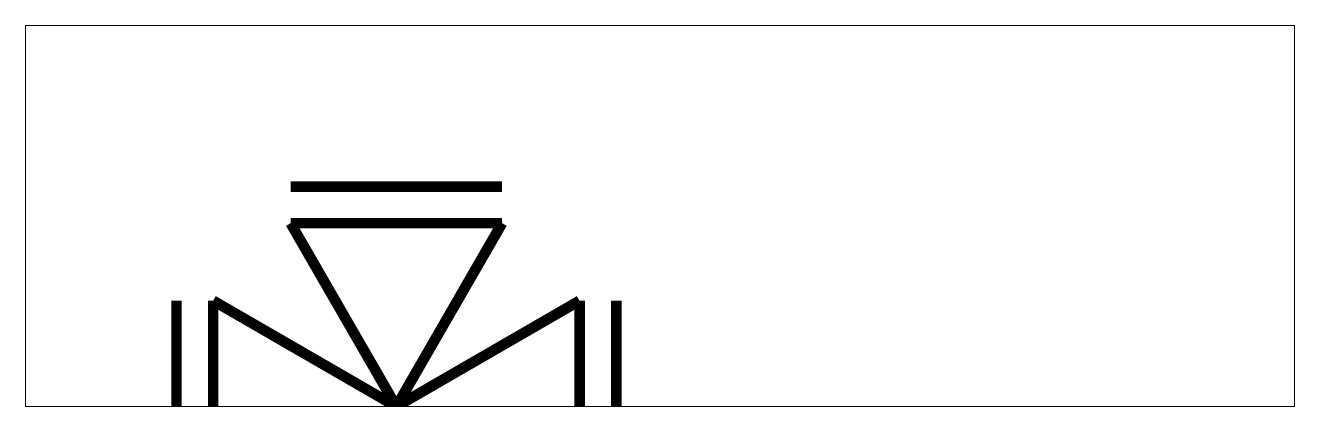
# Paper-space layout '布局1' of a CAD drawing. Extents: x 0 to 60, y 0 to 18.
# The model-space entities are those that its viewports show. They can reach past a viewport. Long polylines and large blocks are cut down to what shows.
import ezdxf

# ---------------------------------------------------------------- set-up
doc = ezdxf.new("R2010")
doc.units = 0
doc.linetypes.add('CONTINUOUS1', pattern=[0])
doc.layers.get('0').update_dxf_attribs({"linetype": 'CONTINUOUS'})
doc.layers.add('003_THICK', color=7, linetype='CONTINUOUS1')

# ---------------------------------------------------------------- blocks, each defined once
blk = doc.blocks.new('四通阀')
at = {"layer": '003_THICK', "const_width": 0.5}
for points in [[(22.537, 10.391), (12.536, 10.391)], [(22.537, 10.391), (12.536, 10.391)], [(12.536, 10.391), (22.537, 10.391)], [(22.537, 8.66), (12.536, 8.66)], [(22.537, 8.66), (12.536, 8.66)], [(12.536, 8.66), (22.537, 8.66)], [(17.537, 0), (12.536, 8.66)], [(17.537, 0), (12.536, 8.66)], [(17.537, 0), (12.536, 8.66)], [(17.537, 0), (22.537, 8.66)], [(17.537, 0), (22.537, 8.66)], [(17.537, 0), (22.537, 8.66)], [(7.145, 5), (7.145, -5)], [(8.876, 5), (8.876, -5)], [(17.537, 0), (8.876, 5)], [(17.537, 0), (26.197, 5)], [(26.197, 5), (26.197, -5)], [(27.932, 5), (27.932, -5)], [(17.537, 0), (8.876, -5)], [(17.537, 0), (12.536, -8.66)], [(17.537, 0), (12.536, -8.66)], [(17.537, 0), (12.536, -8.66)], [(17.537, 0), (22.537, -8.66)], [(17.537, 0), (22.537, -8.66)], [(17.537, 0), (22.537, -8.66)], [(17.537, 0), (26.197, -5)]]:
    blk.add_lwpolyline(points, dxfattribs=at)

msp = doc.modelspace()

# ---------------------------------------------------------------- block references
at = {"linetype": 'Continuous'}
msp.add_blockref('四通阀', (0, 0), dxfattribs=at)

psp = doc.layouts.new('布局1')

# ---------------------------------------------------------------- viewports
at = {"layer": '003_THICK'}
psp.add_viewport(center=(30, 9), size=(60, 18), view_center_point=(30, 9), view_height=18, dxfattribs=at)

doc.saveas('drawing.dxf')
